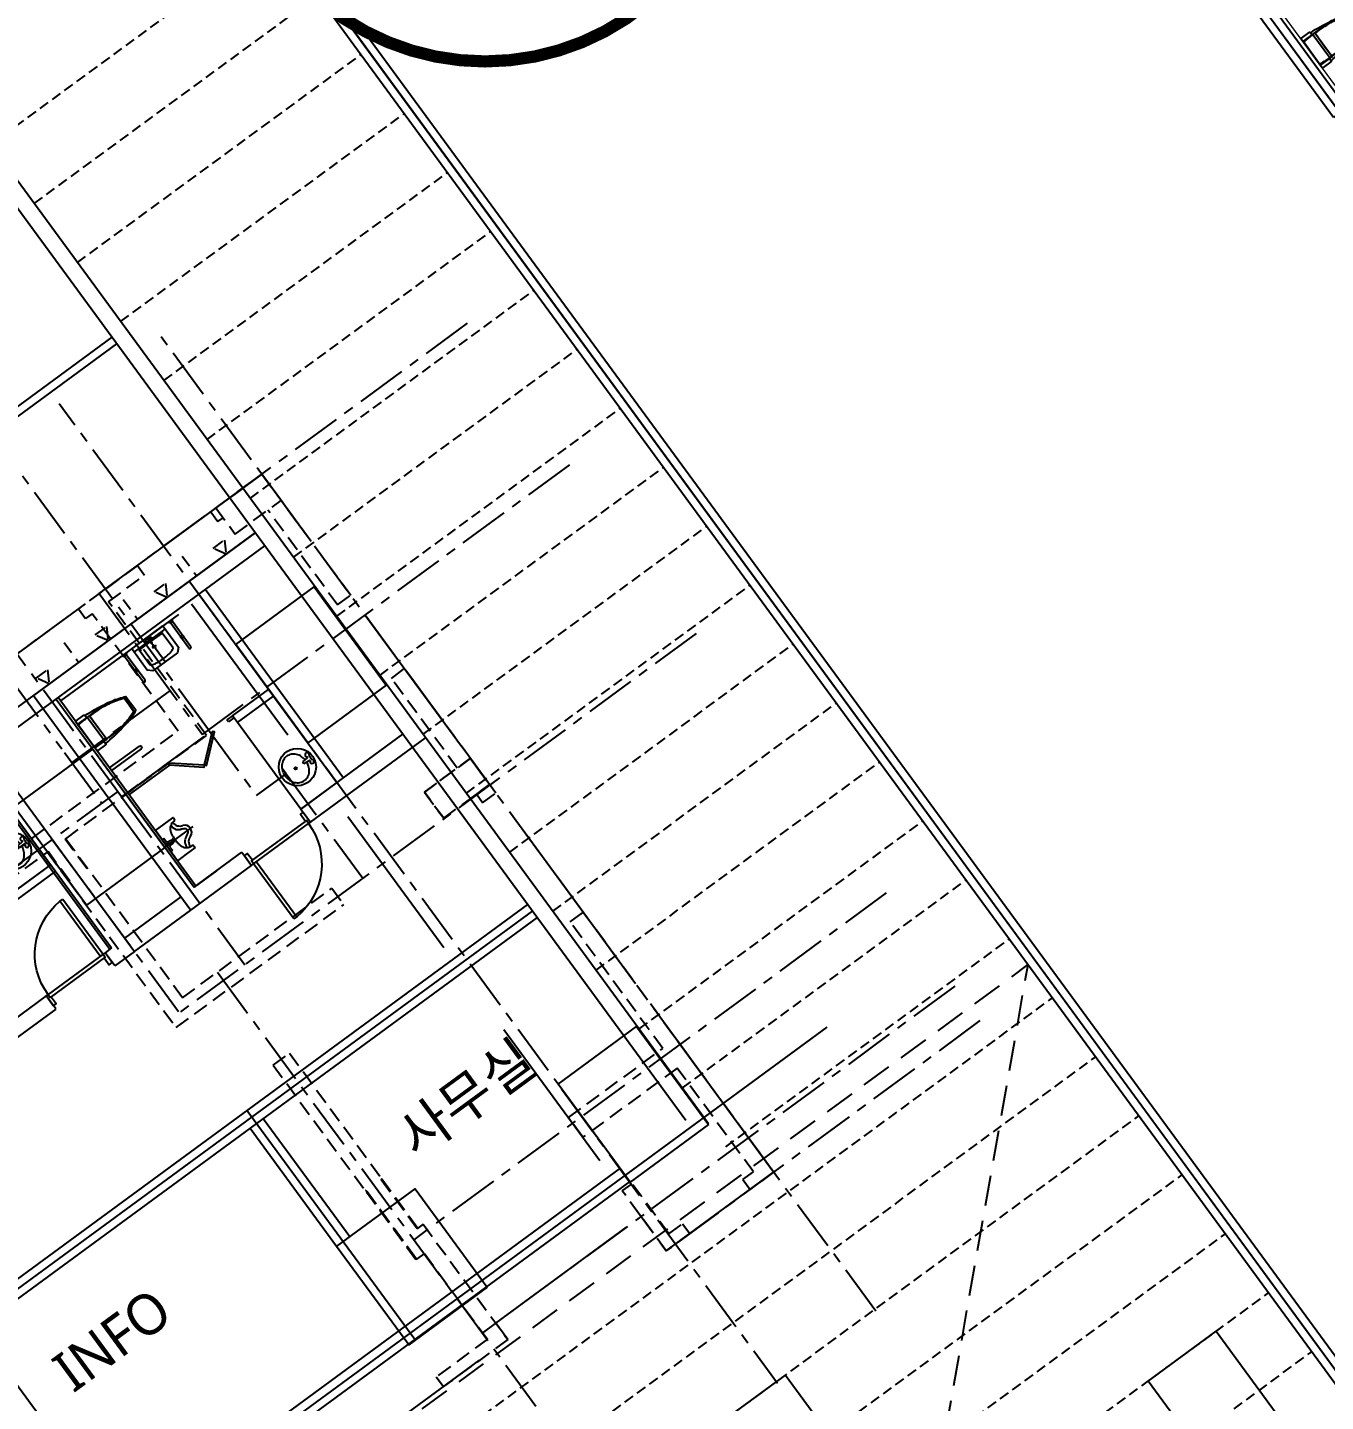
# Model space of a CAD drawing. Header units: millimetres. Extents: x 75184266 to 76346726, y -35077925 to -33679385.
# Drawn here: x 75341077 to 75357060, y -34886332 to -34869417 of the extents above; entities that cross this region are included whole.
import ezdxf
from ezdxf.enums import TextEntityAlignment as Align

# ---------------------------------------------------------------- set-up
doc = ezdxf.new("R2010")
doc.units = ezdxf.units.MM
doc.header["$LTSCALE"] = 50
doc.header["$MEASUREMENT"] = 0
doc.header["$PDMODE"] = 1
doc.header["$PDSIZE"] = -3
for name, pattern in [('CENTER', [2, 1.25, -0.25, 0.25, -0.25]), ('HIDDEN2', [0.1875, 0.125, -0.0625]), ('XR-지하3층$0$-HID', [2.5, 1.5, -1]), ('XR-지하3층$0$H', [1.3, 0.8, -0.5]), ('XR-지하3층$0$HIDDEN', [0.375, 0.25, -0.125])]:
    doc.linetypes.add(name, pattern=pattern)
doc.layers.get('0').update_dxf_attribs({"linetype": 'CONTINUOUS'})
doc.layers.get('Defpoints').update_dxf_attribs({"color": 51, "linetype": 'CONTINUOUS'})
for name, color, linetype in [('CEN', 1, 'CENTER'), ('XR-지하3층$0$1712-PL$0$DOOR', 4, 'CONTINUOUS'), ('XR-지하3층$0$CON', 2, 'CONTINUOUS'), ('XR-지하3층$0$hat', 8, 'CONTINUOUS'), ('XR-지하3층$0$W1', 3, 'CONTINUOUS'), ('XR-지하3층$0$XR-1F-PLAN$0$A-EQP1', 1, 'CONTINUOUS'), ('XR-지하3층$0$XR-1F-PLAN$0$A-FIN6', 6, 'CONTINUOUS'), ('XR-지하3층$0$XR-1F-PLAN$0$A-WAL3', 3, 'CONTINUOUS'), ('주차관제', 2, 'CONTINUOUS')]:
    doc.layers.add(name, color=color, linetype=linetype)
doc.layers.add('XR-지하3층$0$E1', color=4, linetype='CONTINUOUS', lineweight=13)
doc.layers.add('건축', color=8, linetype='CONTINUOUS', plot=False)
doc.styles.add('XR-지하3층$0$돋움', font='', dxfattribs={"width": 0.9})
doc.styles.add('XR-지하3층$0$맑은고딕', font='')
doc.styles.get('XR-지하3층$0$돋움').set_extended_font_data('Dotum')
doc.styles.get('XR-지하3층$0$맑은고딕').set_extended_font_data('Malgun Gothic')
doc.dimstyles.new('XR-지하3층$0$20110829_평면도_면적조정$0$std_style', dxfattribs={"dimscale": 400, "dimtxt": 3, "dimasz": 1, "dimexe": 1.5, "dimexo": 2, "dimgap": 1, "dimtad": 1, "dimtoh": 1, "dimdec": 0, "dimzin": 0, "dimdsep": 46, "dimtxsty": 'XR-지하3층$0$돋움', "dimblk": 'XR-지하3층$0$20110829_평면도_면적조정$0$01420DDOT01', "dimblk1": 'XR-지하3층$0$20110829_평면도_면적조정$0$01420DDOT01', "dimblk2": 'XR-지하3층$0$20110829_평면도_면적조정$0$01420DDOT01', "dimcen": 2.5, "dimdle": 8, "dimclrd": 256, "dimclre": 256, "dimclrt": 256, "dimadec": 0, "dimazin": 0, "dimtfac": 1, "dimtdec": 0, "dimtix": 1, "dimtmove": 2, "dimatfit": 3, "dimldrblk": 'XR-지하3층$0$20110829_평면도_면적조정$0$_ClosedBlank', "dimfxl": 1, "dimtolj": 1, "dimtzin": 0, "dimlwd": -1, "dimlwe": -1, "dimarcsym": 0})

# ---------------------------------------------------------------- blocks, each defined once
blk = doc.blocks.new('XR-지하3층$0$XR-1F-PLAN$0$좌변기')
at = {"layer": 'XR-지하3층$0$XR-1F-PLAN$0$A-EQP1'}
for points in [[(-544, 76), (-544, 111, 0.414214), (-554, 121), (-672, 121, 0.414214), (-682, 111), (-682, -319, 0.414214), (-672, -329), (-554, -329, 0.414214), (-544, -319), (-544, -284)], [(-544, 111, -0.030636), (-266, 76, -0.045977), (-84, 34, -0.042274), (0, 0), (0, -104)], [(-534, -281, 0.029867), (-268, -275, 0.046073), (-88, -233, 0.030504), (-29, -211, 0.291302), (-24, -202), (-23, -105), (-24, -8, 0.291302), (-29, 1, 0.030504), (-88, 23, 0.046073), (-268, 65, 0.029888), (-534, 71)], [(-544, -319, 0.030636), (-266, -284, 0.045977), (-84, -242, 0.042274), (0, -208), (0, -104)]]:
    blk.add_lwpolyline(points, format="xyb", dxfattribs=at)
blk.add_lwpolyline([(-502, -284), (-502, 76), (-682, 76), (-682, -284)], close=True, dxfattribs=at)
for points in [[(-667, 64, 0.336088), (-682, 48), (-682, -256, 0.369332), (-666, -273, 0.014927), (-534, -281), (-534, 71, 0.014968)], [(-496, 67, 0.408431), (-504, 58), (-505, -105), (-504, -268, 0.408431), (-496, -277, 0.024723), (-268, -270, 0.046051), (-89, -228, 0.030519), (-31, -206, 0.289645), (-29, -202), (-28, -105), (-29, -8, 0.289645), (-31, -4, 0.030519), (-89, 18, 0.046051), (-268, 60, 0.024723)]]:
    blk.add_lwpolyline(points, format="xyb", close=True, dxfattribs=at)
blk = doc.blocks.new('XR-지하3층$0$XR-1F-PLAN$0$A$C56F60109')
at = {"layer": 'Defpoints'}
blk.add_line((380, 375), (380, 0), dxfattribs=at)
at = {"layer": 'XR-지하3층$0$XR-1F-PLAN$0$A-EQP1'}
for p, q in [((15, 410), (15, 25)), ((45, 410), (45, 25)), ((715, 410), (715, 25)), ((745, 410), (745, 25)), ((380, 175), (380, 113)), ((0, 5), (0, 0)), ((10, 25), (50, 25)), ((10, 25), (10, 15)), ((10, 15), (50, 15)), ((50, 25), (50, 15)), ((60, 5), (60, 0)), ((618, 50), (143, 50)), ((350, 144), (412, 144)), ((700, 5), (700, 0)), ((750, 25), (710, 25)), ((710, 25), (710, 15)), ((750, 15), (710, 15)), ((750, 25), (750, 15)), ((760, 5), (760, 0))]:
    blk.add_line(p, q, dxfattribs=at)
blk.add_lwpolyline([(568, 375), (618, 325), (618, 0), (143, 0), (143, 325), (193, 375)], close=True, dxfattribs=at)
for points in [[(387, 66), (550, 66), (550, 288, 0.272815), (544, 300, 0.070145), (499, 317, 0.03268), (447, 325, 0.023671), (375, 328, 0.023671), (303, 325, 0.03268), (251, 317, 0.070145), (207, 300, 0.272815), (200, 288), (200, 66), (373, 66)], [(371, 17), (374, 87, -1), (386, 87), (389, 17, -0.414045), (380, 8, -0.414045), (371, 17)]]:
    blk.add_lwpolyline(points, format="xyb", dxfattribs=at)
for centre, radius in [((30, 249), 15), ((730, 249), 15), ((353, 34), 15.3), ((380, 144), 15), ((407, 34), 15.3)]:
    blk.add_circle(centre, radius, dxfattribs=at)
for centre, radius, start, end in [((30, 410), 15, 0, 180), ((730, 410), 15, 0, 180), ((10, 5), 10, 90, 180), ((50, 5), 10, 0, 90), ((710, 5), 10, 90, 180), ((750, 5), 10, 0, 90)]:
    blk.add_arc(centre, radius, start, end, dxfattribs=at)
blk = doc.blocks.new('XR-지하3층$0$XR-1F-PLAN$0$1LAVA01')
at = {"layer": 'XR-지하3층$0$XR-1F-PLAN$0$A-EQP1'}
for p, q in [((-29, -30), (29, -30)), ((-29, -58), (-26, -58)), ((-21, -63), (-14, -139)), ((-14, -139), (14, -139)), ((14, -139), (21, -63)), ((26, -58), (29, -58))]:
    blk.add_line(p, q, dxfattribs=at)
blk.add_lwpolyline([(-18, -100, 0.064435), (-72, -112, 0.091719), (-132, -146, 0.103599), (-172, -198, 0.113912), (-186, -258, 0.113912), (-172, -317, 0.103599), (-132, -369, 0.091719), (-72, -403, 0.084785), (0, -416, 0.084785), (72, -403, 0.091719), (132, -369, 0.103599), (172, -317, 0.113912), (186, -258, 0.113912), (172, -198, 0.103599), (132, -146, 0.091719), (72, -112, 0.064435), (18, -100, 0.084785)], format="xyb", dxfattribs=at)
for centre, radius in [((0, -230), 230), ((0, -258), 15)]:
    blk.add_circle(centre, radius, dxfattribs=at)
for centre, radius, start, end in [((-50, -44), 25, 34.0558, 325.9442), ((-26, -63), 5, 5.3909, 90), ((26, -63), 5, 90, 174.6091), ((50, -44), 25, 214.0558, 145.9442)]:
    blk.add_arc(centre, radius, start, end, dxfattribs=at)
blk = doc.blocks.new('XR-지하3층$0$A$C16E872A5')
at = {"layer": 'XR-지하3층$0$E1', "ltscale": 0.5}
blk.add_line((2257, 896, 0), (1547, 1864, 0), dxfattribs=at)
at = {"layer": 'XR-지하3층$0$hat', "ltscale": 0.5}
for p, q in [((557, 2539, 0), (613, 3223, 0)), ((250, 2957, 0), (920, 2805, 0)), ((979, 2724, 0), (1166, 1708, 0)), ((616, 2458, 0), (1529, 1974, 0))]:
    blk.add_line(p, q, dxfattribs=at)
at = {"layer": 'XR-지하3층$0$W1', "ltscale": 0.5}
for p, q in [((-1892, 1634, 0), (656, 3502, 0)), ((2577, 883, 0), (656, 3502, 0)), ((-1774, 1473, 0), (613, 3223, 0)), ((2297, 926, 0), (613, 3223, 0)), ((1085, 1649, 0), (170, 2898, 0)), ((1166, 1708, 0), (250, 2957, 0)), ((557, 2539, 0), (920, 2805, 0)), ((616, 2458, 0), (979, 2724, 0)), ((335, 1099, 0), (1529, 1974, 0)), ((418, 1036, 0), (1588, 1894, 0)), ((-1774, 1473, 0), (-1892, 1634, 0)), ((394, 1019, 0), (335, 1099, 0)), ((-3021, 806, 0), (-2941, 865, 0)), ((-1138, -1593, 0), (-2941, 865, 0)), ((-1181, -1873), (2577, 883)), ((-1138, -1593, 0), (2297, 926, 0)), ((-3102, 747, 0), (-3021, 806, 0)), ((-1181, -1873, 0), (-3102, 747, 0))]:
    blk.add_line(p, q, dxfattribs=at)
at = {"layer": 'XR-지하3층$0$W1', "ltscale": 0.5, "elevation": 0}
blk.add_lwpolyline([(418, 1036), (418, 1036), (394, 1019), (394, 1019)], dxfattribs=at)
at = {"layer": 'XR-지하3층$0$XR-1F-PLAN$0$A-EQP1'}
for p, q in [((-1051, 740), (-687, 244)), ((-663, 262), (-1027, 758)), ((-663, 262), (-687, 244)), ((-131, -464), (-155, -482)), ((-155, -482), (31, -736)), ((55, -718), (-131, -464))]:
    blk.add_line(p, q, dxfattribs=at)
at = {"layer": 'XR-지하3층$0$XR-1F-PLAN$0$A-EQP1', "linetype": 'Continuous', "elevation": 0}
blk.add_lwpolyline([(170, 2898), (1085, 1649), (641, 1324), (-274, 2573)], close=True, dxfattribs=at)
at = {"layer": 'XR-지하3층$0$XR-1F-PLAN$0$A-EQP1'}
for points in [[(418, 1036), (578, 819), (554, 801), (394, 1019)], [(1128, 68), (933, 335), (908, 317), (1104, 51)], [(31, -736), (-155, -482), (-131, -464), (55, -718)]]:
    blk.add_lwpolyline(points, dxfattribs=at)
at = {"layer": 'XR-지하3층$0$XR-1F-PLAN$0$A-EQP1', "extrusion": (-1.30356e-08, 1.77803e-08, 1), "elevation": 0}
blk.add_lwpolyline([(1094, 513), (564, 792), (578, 819), (1109, 539)], dxfattribs=at)
at = {"layer": 'XR-지하3층$0$XR-1F-PLAN$0$A-EQP1'}
blk.add_lwpolyline([(-1355, 517), (-1086, 150, 1), (-1054, 174), (-1323, 541)], format="xyb", dxfattribs=at)
for points in [[(-670, 233), (-258, 132), (-250, 161), (-663, 262)], [(-285, -292), (-258, 132), (-228, 130), (-255, -294)]]:
    blk.add_lwpolyline(points, close=True, dxfattribs=at)
at = {"layer": 'XR-지하3층$0$XR-1F-PLAN$0$A-EQP1', "extrusion": (-1.30356e-08, 1.77803e-08, 1)}
blk.add_arc((578, 819, 0), 600, 306.2469, 332.2616, dxfattribs=at)
at = {"layer": 'XR-지하3층$0$XR-1F-PLAN$0$A-FIN6'}
for p, q in [((-1147, 922, 0), (-2341, 47, 0)), ((-1147, 922), (-1027, 758)), ((-1027, 758), (-2180, -88)), ((-1098, -1563, 0), (-2198, -63))]:
    blk.add_line(p, q, dxfattribs=at)
at = {"layer": 'XR-지하3층$0$XR-1F-PLAN$0$A-WAL3', "ltscale": 5}
for p, q in [((-1154, 880, 0), (-2323, 23, 0)), ((-1154, 880), (-1069, 764)), ((-1069, 764), (-2238, -93))]:
    blk.add_line(p, q, dxfattribs=at)
at = {"layer": 'XR-지하3층$0$XR-1F-PLAN$0$A-EQP1', "linetype": 'Continuous', "rotation": 306.2469335668159}
for p in [(370, 2540, 0), (800, 1953, 0)]:
    blk.add_blockref('XR-지하3층$0$XR-1F-PLAN$0$1LAVA01', p, dxfattribs=at)
at = {"layer": 'XR-지하3층$0$XR-1F-PLAN$0$A-EQP1', "extrusion": (-1.30356e-08, 1.77803e-08, 1), "rotation": 216.2482564890808}
blk.add_blockref('XR-지하3층$0$XR-1F-PLAN$0$좌변기', (1416, 889, 0), dxfattribs=at)
at = {"layer": 'XR-지하3층$0$XR-1F-PLAN$0$A-EQP1', "rotation": 306.2475979094344}
blk.add_blockref('XR-지하3층$0$XR-1F-PLAN$0$좌변기', (-1259, -259), dxfattribs=at)
at = {"layer": 'XR-지하3층$0$XR-1F-PLAN$0$A-EQP1', "extrusion": (0, 0, -1), "zscale": -1, "rotation": 53.75306643318396}
blk.add_blockref('XR-지하3층$0$XR-1F-PLAN$0$A$C56F60109', (1172, -1463), dxfattribs=at)
blk = doc.blocks.new('XR-지하3층$0$A$C7F303786')
at = {"layer": 'XR-지하3층$0$E1', "ltscale": 0.5}
blk.add_line((-1370, -1607, 0), (-402, -897, 0), dxfattribs=at)
at = {"layer": 'XR-지하3층$0$hat', "ltscale": 0.5}
for p, q in [((691, 400, 0), (539, -269, 0)), ((192, 35, 0), (-292, -878, 0)), ((273, 94, 0), (957, 37, 0)), ((458, -328, 0), (-558, -515, 0))]:
    blk.add_line(p, q, dxfattribs=at)
at = {"layer": 'XR-지하3층$0$W1', "ltscale": 0.5}
for p, q in [((-4139, 1832, 0), (-1519, 3752, 0)), ((-1519, 3752, 0), (-1460, 3672, 0)), ((-3859, 1789, 0), (-1401, 3591, 0)), ((-1460, 3672, 0), (-1401, 3591, 0)), ((-3977, 1950, 0), (-1340, -1647, 0)), ((-4139, 1832), (-1383, -1926)), ((-617, -435, 0), (632, 481, 0)), ((-558, -515, 0), (691, 400, 0)), ((-1247, 256, 0), (-1167, 315, 0)), ((-1230, 232, 0), (-372, -937, 0)), ((-1167, 315, 0), (-292, -878, 0)), ((-1340, -1647, 0), (957, 37, 0)), ((192, 35, 0), (458, -328, 0)), ((273, 94, 0), (539, -269, 0)), ((-1383, -1926, 0), (1236, -6, 0))]:
    blk.add_line(p, q, dxfattribs=at)
at = {"layer": 'XR-지하3층$0$W1', "ltscale": 0.5, "elevation": 0}
blk.add_lwpolyline([(-1230, 232), (-1230, 232), (-1247, 256), (-1247, 256)], dxfattribs=at)
at = {"layer": 'XR-지하3층$0$XR-1F-PLAN$0$A-EQP1'}
for p, q in [((-1526, 1701), (-2022, 1338)), ((-2004, 1314), (-1508, 1677)), ((-2004, 1314), (-2022, 1338)), ((-2748, 806), (-3002, 619)), ((-2984, 595), (-2730, 781)), ((-2730, 781), (-2748, 806))]:
    blk.add_line(p, q, dxfattribs=at)
blk.add_lwpolyline([(-1749, 2006), (-2116, 1737, 1), (-2092, 1704), (-1725, 1974)], format="xyb", dxfattribs=at)
for points in [[(-2033, 1321), (-2134, 908), (-2105, 901), (-2004, 1314)], [(-2558, 936), (-2134, 908), (-2136, 878), (-2560, 906)]]:
    blk.add_lwpolyline(points, close=True, dxfattribs=at)
at = {"layer": 'XR-지하3층$0$XR-1F-PLAN$0$A-EQP1', "linetype": 'Continuous', "elevation": 0}
blk.add_lwpolyline([(632, 481), (-617, -435), (-942, 9), (307, 924)], close=True, dxfattribs=at)
at = {"layer": 'XR-지하3층$0$XR-1F-PLAN$0$A-EQP1'}
for points in [[(-3002, 619), (-2748, 806), (-2730, 781), (-2984, 595)], [(-1230, 232), (-1447, 72), (-1465, 97), (-1247, 256)], [(-2198, -477), (-1931, -282), (-1949, -258), (-2215, -453)]]:
    blk.add_lwpolyline(points, dxfattribs=at)
at = {"layer": 'XR-지하3층$0$XR-1F-PLAN$0$A-EQP1', "extrusion": (1.77803e-08, 1.30356e-08, 1), "elevation": 0}
blk.add_lwpolyline([(-1753, -444), (-1474, 86), (-1447, 72), (-1727, -459)], dxfattribs=at)
at = {"layer": 'XR-지하3층$0$XR-1F-PLAN$0$A-EQP1', "extrusion": (1.77803e-08, 1.30356e-08, 1)}
blk.add_arc((-1447, 72, 0), 600, 216.2469, 242.2616, dxfattribs=at)
at = {"layer": 'XR-지하3층$0$XR-1F-PLAN$0$A-FIN6'}
for p, q in [((-1344, 1797, 0), (-2219, 2991, 0)), ((-3829, 1748, 0), (-2329, 2848)), ((-1508, 1677), (-2354, 2830)), ((-1344, 1797), (-1508, 1677))]:
    blk.add_line(p, q, dxfattribs=at)
at = {"layer": 'XR-지하3층$0$XR-1F-PLAN$0$A-WAL3', "ltscale": 5}
for p, q in [((-1502, 1719), (-2359, 2888)), ((-1386, 1804, 0), (-2243, 2973, 0)), ((-1386, 1804), (-1502, 1719))]:
    blk.add_line(p, q, dxfattribs=at)
at = {"layer": 'XR-지하3층$0$W1', "ltscale": 0.5}
blk.add_blockref('XR-지하3층$0$A$C16E872A5', (2257, 1748, 0), dxfattribs=at)
at = {"layer": 'XR-지하3층$0$XR-1F-PLAN$0$A-EQP1', "rotation": 216.2475979094344}
blk.add_blockref('XR-지하3층$0$XR-1F-PLAN$0$좌변기', (-2525, 1910), dxfattribs=at)
at = {"layer": 'XR-지하3층$0$XR-1F-PLAN$0$A-EQP1', "extrusion": (0, 0, -1), "zscale": -1, "rotation": 143.753066433184}
blk.add_blockref('XR-지하3층$0$XR-1F-PLAN$0$A$C56F60109', (3729, 1822), dxfattribs=at)
at = {"layer": 'XR-지하3층$0$XR-1F-PLAN$0$A-EQP1', "linetype": 'Continuous', "rotation": 216.2469335668159}
for p in [(274, 281, 0), (-313, -150, 0)]:
    blk.add_blockref('XR-지하3층$0$XR-1F-PLAN$0$1LAVA01', p, dxfattribs=at)
at = {"layer": 'XR-지하3층$0$XR-1F-PLAN$0$A-EQP1', "extrusion": (1.77803e-08, 1.30356e-08, 1), "rotation": 126.2482564890807}
blk.add_blockref('XR-지하3층$0$XR-1F-PLAN$0$좌변기', (-1377, -766, 0), dxfattribs=at)
blk = doc.blocks.new('XR-지하3층$0$1712-PL$0$FSD1000')
at = {"layer": 'XR-지하3층$0$1712-PL$0$DOOR', "color": 9}
for p, q in [((25, -101, 0), (865, -101, 0)), ((40, -146, 0), (850, -146, 0))]:
    blk.add_line(p, q, dxfattribs=at)
at = {"layer": 'XR-지하3층$0$1712-PL$0$DOOR', "elevation": 0}
for points in [[(25, 739), (25, -101), (70, -101), (70, 739)], [(-5, -251), (-5, -101), (25, -101), (25, -146), (40, -146), (40, -251)], [(895, -251), (895, -101), (865, -101), (865, -146), (850, -146), (850, -251)]]:
    blk.add_lwpolyline(points, close=True, dxfattribs=at)
at = {"layer": 'XR-지하3층$0$1712-PL$0$DOOR', "color": 9}
blk.add_arc((25, -101, 0), 840, 360, 86.9291, dxfattribs=at)
blk = doc.blocks.new('XR-지하3층$0$A$C0D98130B')
at = {"layer": 'XR-지하3층$0$W1', "ltscale": 0.5}
for p, q in [((-2370, 1630, 0), (271, 3567, 0)), ((330, 3486, 0), (271, 3567, 0)), ((-2090, 1587, 0), (389, 3406, 0)), ((389, 3406, 0), (330, 3486, 0)), ((1797, 1487, 0), (389, 3406, 0)), ((1636, 1368, 0), (228, 3287, 0)), ((-2370, 1630, 0), (-134, -1418, 0)), ((-2090, 1587, 0), (-91, -1139, 0)), ((1796, 1486, 0), (1635, 1368, 0)), ((2329, 761, 0), (2168, 643, 0)), ((2507, 519, 0), (2329, 761, 0)), ((-134, -1418, 0), (2507, 519, 0)), ((-91, -1139, 0), (2227, 562, 0)), ((2227, 562, 0), (2168, 643, 0)), ((929, 354, 0), (848, 294, 0)), ((1284, -130, 0), (929, 354, 0)), ((1203, -189, 0), (848, 294, 0))]:
    blk.add_line(p, q, dxfattribs=at)
at = {"layer": 'XR-지하3층$0$W1', "ltscale": 100}
blk.add_line((-294, -862, 0), (-91, -1139, 0), dxfattribs=at)
at = {"layer": 'XR-지하3층$0$XR-1F-PLAN$0$A-EQP1'}
for p, q in [((364, 1589, 0), (1086, 2118, 0)), ((1103, 2094, 0), (382, 1565, 0)), ((970, 1996, 0), (952, 2020, 0)), ((414, 1588, 0), (396, 1612, 0)), ((13, 1331, 0), (243, 1500, 0)), ((261, 1476, 0), (31, 1307, 0)), ((31, 1307, 0), (13, 1331, 0)), ((-1208, 435, 0), (-712, 799, 0)), ((-695, 775, 0), (-1191, 411, 0)), ((-695, 775, 0), (-712, 799, 0))]:
    blk.add_line(p, q, dxfattribs=at)
at = {"layer": 'XR-지하3층$0$XR-1F-PLAN$0$A-EQP1', "elevation": 0}
for points in [[(941, 2003), (840, 1590), (869, 1583), (970, 1996)], [(416, 1618), (840, 1590), (838, 1561), (414, 1588)], [(-168, 1190), (-269, 777), (-239, 770), (-139, 1183)], [(-693, 805), (-269, 777), (-271, 747), (-695, 775)]]:
    blk.add_lwpolyline(points, close=True, dxfattribs=at)
blk.add_lwpolyline([(-1432, 740), (-1065, 1009, -1), (-1041, 977), (-1408, 707)], format="xyb", dxfattribs=at)
at = {"layer": 'XR-지하3층$0$XR-1F-PLAN$0$A-EQP1', "linetype": 'Continuous', "elevation": 0}
blk.add_lwpolyline([(-91, -1139), (1203, -189), (878, 254), (-416, -695)], close=True, dxfattribs=at)
at = {"layer": 'XR-지하3층$0$XR-1F-PLAN$0$A-FIN6'}
for p, q in [((-2061, 1546, 0), (-609, 2611, 0)), ((-585, 2629, 0), (-2036, 1564, 0)), ((237, 1458, 0), (-639, 2651, 0)), ((-84, -1097, 0), (-2066, 1604, 0)), ((382, 1565, 0), (237, 1458, 0)), ((-84, -1097, 0), (2209, 586, 0))]:
    blk.add_line(p, q, dxfattribs=at)
at = {"layer": 'XR-지하3층$0$XR-1F-PLAN$0$A-WAL3', "ltscale": 5}
for p, q in [((364, 1589, 0), (-494, 2758, 0)), ((243, 1500, 0), (-615, 2669, 0)), ((364, 1589, 0), (243, 1500, 0))]:
    blk.add_line(p, q, dxfattribs=at)
at = {"rotation": 126.293795718509}
blk.add_blockref('XR-지하3층$0$1712-PL$0$FSD1000', (2083, 587, 0), dxfattribs=at)
at = {"layer": 'XR-지하3층$0$XR-1F-PLAN$0$A-EQP1', "rotation": 306.2657939504788}
blk.add_blockref('XR-지하3층$0$XR-1F-PLAN$0$좌변기', (401, 2568, 0), dxfattribs=at)
at = {"layer": 'XR-지하3층$0$XR-1F-PLAN$0$A-EQP1', "extrusion": (0, 0, -1), "xscale": -1, "zscale": -1, "rotation": 143.734870406842}
blk.add_blockref('XR-지하3층$0$XR-1F-PLAN$0$A$C56F60109', (662, 2573, 0), dxfattribs=at)
at = {"layer": 'XR-지하3층$0$XR-1F-PLAN$0$A-EQP1', "xscale": -0.9999999999999996, "rotation": 216.2644652505396}
blk.add_blockref('XR-지하3층$0$XR-1F-PLAN$0$좌변기', (-1107, 1451, 0), dxfattribs=at)
at = {"layer": 'XR-지하3층$0$XR-1F-PLAN$0$A-EQP1', "linetype": 'Continuous', "extrusion": (-4.95176e-11, -5.53307e-11, -1), "zscale": -0.9999999999999998, "rotation": 143.7348703911819}
for p in [(-840, -394, 0), (-253, -824, 0)]:
    blk.add_blockref('XR-지하3층$0$XR-1F-PLAN$0$1LAVA01', p, dxfattribs=at)
blk = doc.blocks.new('XR-지하3층$0$XR-1F-PLAN$0$소변기')
at = {"layer": 'Defpoints'}
blk.add_line((230, -401), (230, 30), dxfattribs=at)
at = {"layer": 'XR-지하3층$0$XR-1F-PLAN$0$A-EQP1'}
for p, q in [((0, 0), (460, 0)), ((0, -135), (0, 0)), ((140, -25), (140, 0)), ((215, 0), (215, -50)), ((245, 0), (245, -50)), ((320, -25), (320, 0)), ((460, 0), (460, -135)), ((0, -265), (0, -135)), ((190, -25), (140, -25)), ((205, -40), (190, -25)), ((205, -65), (205, -40)), ((205, -110), (205, -105)), ((205, -105), (255, -105)), ((255, -110), (205, -110)), ((220, -95), (220, -105)), ((240, -95), (240, -105)), ((255, -40), (270, -25)), ((255, -65), (255, -40)), ((255, -105), (255, -110)), ((270, -25), (320, -25)), ((460, -135), (460, -265)), ((15, -270), (5, -270)), ((35, -270), (15, -270)), ((445, -270), (425, -270)), ((455, -270), (445, -270))]:
    blk.add_line(p, q, dxfattribs=at)
blk.add_circle((230, -70), 25, dxfattribs=at)
for centre, radius, start, end in [((143, -235), 94.2, 118.6105, 136.4862), ((159, -264), 127, 103.2516, 118.6105), ((175, -331), 196, 101.3099, 103.2516), ((445, -1683), 1575, 100.6246, 101.3099), ((208, -416), 286, 93.8141, 100.6246), ((217, -553), 423, 88.2147, 93.8141), ((243, -553), 423, 86.1859, 91.7853), ((252, -416), 286, 79.3754, 86.1859), ((15, -1683), 1575, 78.6901, 79.3754), ((285, -331), 196, 76.7484, 78.6901), ((301, -264), 127, 61.3895, 76.7484), ((317, -235), 94.2, 43.5138, 61.3895), ((5, -265), 5, 180, 225), ((5, -265), 5, 225, 270), ((35, -268), 2.35, 270, 315), ((21, -254), 21.6, 315, 329.491), ((21, -254), 21.7, 329.491, 5.2377), ((102, -247), 59.8, 163.9272, 185.2377), ((376, -325), 345, 159.444, 163.9272), ((45, -339), 109, 15.3921, 90), ((164, -246), 118, 151.7834, 159.444), ((124, -224), 72.1, 143.1301, 151.7834), ((55, -374), 184, 81.8699, 88.4784), ((164, -254), 122, 136.4862, 143.1301), ((69, -274), 83.4, 72.0591, 81.8699), ((-10, -519), 340, 66.0375, 72.0591), ((108, -253), 49.7, 50.2446, 66.0375), ((72, -296), 106, 39.8056, 50.2446), ((217, -292), 69.7, 195.3921, 280.5971), ((66, -302), 114, 29.774, 39.8056), ((-6, -343), 197, 24.0061, 29.774), ((457, -137), 310, 204.0061, 208.6056), ((383, -177), 225, 208.6056, 213.6901), ((317, -221), 147, 213.6901, 219.9871), ((215, -307), 12.9, 219.9871, 258.6901), ((223, -265), 55.1, 258.6901, 277.125), ((243, -292), 69.7, 259.4029, 344.6079), ((237, -265), 55.1, 262.875, 281.3099), ((245, -307), 12.9, 281.3099, 320.0129), ((143, -221), 147, 320.0129, 326.3099), ((77, -177), 225, 326.3099, 331.3944), ((3, -137), 310, 331.3944, 335.9939), ((466, -343), 197, 150.226, 155.9939), ((394, -302), 114, 140.1944, 150.226), ((388, -296), 106, 129.7554, 140.1944), ((415, -339), 109, 90, 164.6079), ((352, -253), 49.7, 113.9625, 129.7554), ((470, -519), 340, 107.9409, 113.9625), ((391, -274), 83.4, 98.1301, 107.9409), ((405, -374), 184, 91.5216, 98.1301), ((296, -254), 122, 36.8699, 43.5138), ((336, -224), 72.1, 28.2166, 36.8699), ((296, -246), 118, 20.556, 28.2166), ((84, -325), 345, 16.0728, 20.556), ((358, -247), 59.8, 354.7623, 16.0728), ((439, -254), 21.7, 174.7623, 210.509), ((439, -254), 21.6, 210.509, 225), ((425, -268), 2.35, 225, 270), ((455, -265), 5, 270, 315), ((455, -265), 5, 315, 0)]:
    blk.add_arc(centre, radius, start, end, dxfattribs=at)
blk = doc.blocks.new('XR-지하3층$0$A$C21396D0C')
at = {"layer": 'XR-지하3층$0$W1', "ltscale": 0.5}
for p, q in [((-865, 1949, 0), (-3597, -55, 0)), ((-1559, 1192, 0), (140, -1127, 0)), ((-1478, 1251, 0), (221, -1068, 0)), ((-1144, -305, 0), (-701, 20, 0)), ((-3597, -55, 0), (-1660, -2696, 0)), ((-3318, -98, 0), (-1617, -2416, 0)), ((-1085, -386, 0), (-642, -61, 0)), ((-1085, -386, 0), (-1144, -305, 0)), ((-303, -1452, 0), (953, -531, 0)), ((-185, -1613, 0), (1226, -578, 0)), ((-303, -1452, 0), (-185, -1613, 0)), ((-1617, -2416, 0), (-1029, -1985, 0)), ((-1029, -1985, 0), (-910, -2146, 0)), ((-1660, -2696, 0), (-910, -2146, 0))]:
    blk.add_line(p, q, dxfattribs=at)
at = {"layer": 'XR-지하3층$0$W1', "ltscale": 100}
blk.add_line((-1341, -2213, 0), (-1617, -2416, 0), dxfattribs=at)
at = {"layer": 'XR-지하3층$0$XR-1F-PLAN$0$A-EQP1'}
for p, q in [((-1144, -305, 0), (-1214, -356, 0)), ((-1127, -329, 0), (-1196, -380, 0)), ((-1196, -380, 0), (-1214, -356, 0)), ((-2436, -1251, 0), (-1940, -888, 0)), ((-1922, -912, 0), (-2418, -1275, 0)), ((-1922, -912, 0), (-1940, -888, 0))]:
    blk.add_line(p, q, dxfattribs=at)
at = {"layer": 'XR-지하3층$0$XR-1F-PLAN$0$A-EQP1', "linetype": 'Continuous', "elevation": 0}
blk.add_lwpolyline([(-642, -61), (141, -1127), (-303, -1452), (-1085, -386)], close=True, dxfattribs=at)
at = {"layer": 'XR-지하3층$0$XR-1F-PLAN$0$A-EQP1', "elevation": 0}
for points in [[(-1395, -497), (-1496, -910), (-1467, -917), (-1366, -504)], [(-1920, -882), (-1496, -910), (-1498, -940), (-1922, -912)]]:
    blk.add_lwpolyline(points, close=True, dxfattribs=at)
blk.add_lwpolyline([(-2659, -947), (-2292, -678, -1), (-2269, -710), (-2636, -979)], format="xyb", dxfattribs=at)
at = {"layer": 'XR-지하3층$0$XR-1F-PLAN$0$A-FIN6'}
for p, q in [((-1811, 942, 0), (-3263, -122, 0)), ((-1595, -2400, 0), (-3293, -81, 0))]:
    blk.add_line(p, q, dxfattribs=at)
at = {"layer": 'XR-지하3층$0$XR-1F-PLAN$0$A-EQP1', "extrusion": (0, 0, -1), "xscale": -1, "zscale": -1, "rotation": 143.7766747445887}
blk.add_blockref('XR-지하3층$0$XR-1F-PLAN$0$A$C56F60109', (1888, 886, 0), dxfattribs=at)
at = {"layer": 'XR-지하3층$0$XR-1F-PLAN$0$A-EQP1', "xscale": -0.9999999999999994, "rotation": 216.2226609127928}
blk.add_blockref('XR-지하3층$0$XR-1F-PLAN$0$좌변기', (-2334, -236, 0), dxfattribs=at)
at = {"layer": 'XR-지하3층$0$XR-1F-PLAN$0$A-EQP1', "linetype": 'Continuous', "rotation": 306.2651296065258}
blk.add_blockref('XR-지하3층$0$XR-1F-PLAN$0$1LAVA01', (-161, -800, 0), dxfattribs=at)
at = {"layer": 'XR-지하3층$0$XR-1F-PLAN$0$A-EQP1', "linetype": 'Continuous', "extrusion": (-3e-16, -2e-15, -1), "xscale": -1, "rotation": 233.8184790098959}
blk.add_blockref('XR-지하3층$0$XR-1F-PLAN$0$소변기', (1823, -2088, 0), dxfattribs=at)
blk = doc.blocks.new('XR-지하3층$0$20110829_평면도_면적조정$0$01420DDOT01')
blk.add_line((-1.5, 0), (1.5, 0))
at = {"const_width": 0.5}
blk.add_lwpolyline([(-0.25, 0, 1), (0.25, 0, 1)], format="xyb", close=True, dxfattribs=at)
blk = doc.blocks.new('*D194')
at = {"layer": 'Defpoints', "color": 0, "transparency": 16777216}
for p in [(75346480, -34817058), (75352389, -34825118, 0), (75283594, -34875554, 0)]:
    blk.add_point(p, dxfattribs=at)
at = {"layer": '건축'}
for p, q in [((75351916, -34824473), (75346125, -34816574)), ((75278008, -34867258), (75346157, -34817295)), ((75283121, -34874909), (75277331, -34867011))]:
    blk.add_line(p, q, dxfattribs=at)
at = {"layer": '건축', "xscale": 400, "yscale": 400, "zscale": 400}
for p, rotation in [((75346480, -34817058), 36.24693456144445), ((75277686, -34867495), 216.2469345614445)]:
    blk.add_blockref('XR-지하3층$0$20110829_평면도_면적조정$0$01420DDOT01', p, dxfattribs=dict(at, rotation=rotation))
at = {"layer": '건축', "insert": (75311313, -34841227), "char_height": 1800, "attachment_point": 5, "rotation": 36.2469, "style": 'XR-지하3층$0$돋움'}
blk.add_mtext('\\A1;85302', dxfattribs=at)
blk = doc.blocks.new('XR-지하3층$0$20110829_평면도_면적조정$0$_ClosedBlank')
at = {"color": 0, "linetype": 'ByBlock', "lineweight": -2}
for p, q in [((-1, 0.167), (0, 0)), ((-1, 0.167), (-1, -0.167)), ((0, 0), (-1, -0.167))]:
    blk.add_line(p, q, dxfattribs=at)
blk = doc.blocks.new('XR-지하3층$0$기둥 0620')
at = {"layer": 'XR-지하3층$0$CON', "ltscale": 0.5}
blk.add_lwpolyline([(-600, 0), (600, 0), (600, 1500), (-600, 1500)], close=True, dxfattribs=at)

msp = doc.modelspace()

# ---------------------------------------------------------------- linework, layer by layer
at = {"layer": 'CEN', "ltscale": 10}
for p, q in [((75341958.9, -34876386, 0), (75343230.7, -34878119.5, 0)), ((75340838.2, -34877394.2, 0), (75341499, -34878294.9, 0)), ((75343230.7, -34878119.5, 0), (75344024.9, -34877536.9, 0)), ((75341533.2, -34878341.6, 0), (75341991.7, -34878966.5, 0)), ((75340298.4, -34885238, 0), (75344216.9, -34890579.1, 0))]:
    msp.add_line(p, q, dxfattribs=at)
at = {"layer": 'CEN', "ltscale": 10, "elevation": 0}
for points in [[(75341958.9, -34876386), (75346503.1, -34873052.2)], [(75351521.8, -34885219.9), (75342676.3, -34873162.9)], [(75344024.9, -34877536.9), (75341466.9, -34874050.2)], [(75343307.3, -34878063.3), (75340749.3, -34874576.6)], [(75344024.9, -34877536.9), (75347774.9, -34874785.7)], [(75342236.5, -34878886.1), (75339660.8, -34875375.2)], [(75341785.5, -34876513.2), (75336233.2, -34880586.6)], [(75349309.9, -34876878), (75342947.5, -34881545.7)], [(75342834.3, -34877579.3), (75341624.9, -34878466.6)], [(75348079.8, -34883064), (75344024.9, -34877536.9)], [(75343307.3, -34878063.3), (75343898.8, -34878869.6)], [(75343248.4, -34878143.7), (75342236.5, -34878886.1)], [(75343898.8, -34878869.6), (75344261.6, -34878603.4)], [(75344261.6, -34878603.4), (75344214.3, -34878538.9)], [(75344261.6, -34878603.4), (75345205.1, -34879889.5)], [(75342189.2, -34878821.6), (75341382.9, -34879413.1)], [(75342236.5, -34878886.1), (75343753.8, -34880954.2)], [(75341382.9, -34879413.1), (75340741.8, -34879883.5)], [(75341382.9, -34879413.1), (75342947.5, -34881545.7)], [(75351652.4, -34880070.9), (75345834.2, -34884339.3)], [(75343417.8, -34881045.7), (75348244.3, -34887624.5)], [(75352495.3, -34881219.9), (75346677.1, -34885488.3)], [(75352805.8, -34881643.2), (75348942.9, -34884477.2)], [(75347654, -34882483.6), (75350312.4, -34886107.2)]]:
    msp.add_lwpolyline(points, dxfattribs=at)
at = {"layer": '건축', "ltscale": 100}
for p, q in [((75338556.1, -34860540.2), (75367788.4, -34900412.5)), ((75349464.6, -34882913.8, 0), (75338200.6, -34867548.4, 0)), ((75349185.1, -34882870.8, 0), (75338157.7, -34867828.2, 0)), ((75336763.9, -34880858.4, 0), (75343881.8, -34875636.5, 0)), ((75336882.2, -34881019.7, 0), (75344000.1, -34875797.8, 0)), ((75342275, -34880629, 0), (75342968.4, -34880120.3, 0)), ((75340005.7, -34885518.4, 0), (75347237, -34880213.3, 0)), ((75342393.3, -34880790.2, 0), (75343086.7, -34880281.5, 0)), ((75340077.1, -34885714, 0), (75347355.3, -34880374.5, 0)), ((75337135.3, -34891834.9, 0), (75350925.3, -34881724.7, 0))]:
    msp.add_line(p, q, dxfattribs=at)
at = {"layer": '건축', "ltscale": 0.5}
for p, q in [((75339252.7, -34861321.2), (75367869, -34900353.4)), ((75339564.4, -34862084.7), (75367707.7, -34900471.6)), ((75352681, -34864247.9), (75360840.5, -34875377.2)), ((75340064.8, -34885599.1, 0), (75347296.1, -34880293.9, 0)), ((75345847.5, -34885567.5, 0), (75343780.1, -34882749.4, 0)), ((75345045.4, -34884305.1, 0), (75343979, -34882851.5, 0)), ((75344884.2, -34884423.4, 0), (75343817.8, -34882969.8, 0)), ((75341709.2, -34888355.5, 0), (75348381.1, -34883460.7, 0)), ((75341827.5, -34888516.7, 0), (75348499.4, -34883622, 0))]:
    msp.add_line(p, q, dxfattribs=at)
at = {"layer": '건축', "linetype": 'XR-지하3층$0$HIDDEN', "ltscale": 10}
for p, q in [((75340627.6, -34870859.1, 0), (75344121, -34868298.2, 0)), ((75341159.7, -34871584.9, 0), (75344653.1, -34869024, 0)), ((75341691.8, -34872310.8, 0), (75345185.2, -34869749.9, 0)), ((75342223.9, -34873036.7, 0), (75345717.3, -34870475.7, 0)), ((75342756, -34873762.5, 0), (75346249.4, -34871201.6, 0)), ((75343288.1, -34874488.4, 0), (75346781.5, -34871927.5, 0)), ((75343822.4, -34875212.6, 0), (75347313.6, -34872653.3, 0)), ((75344354.2, -34875938.7, 0), (75347845.7, -34873379.2, 0)), ((75344886.1, -34876664.7, 0), (75348377.8, -34874105, 0)), ((75345418.4, -34877390.4, 0), (75348909.9, -34874830.9, 0)), ((75345950.3, -34878116.4, 0), (75349442, -34875556.7, 0)), ((75346482.7, -34878842.1, 0), (75349974.1, -34876282.6, 0)), ((75347015, -34879567.8, 0), (75350506.3, -34877008.4, 0)), ((75347546.9, -34880293.8, 0), (75351038.4, -34877734.3, 0)), ((75348078.7, -34881019.9, 0), (75351570.5, -34878460.1, 0)), ((75348611.1, -34881745.5, 0), (75352102.6, -34879186, 0)), ((75349143.4, -34882471.2, 0), (75352634.7, -34879911.8, 0)), ((75349675.8, -34883196.8, 0), (75353166.8, -34880637.7, 0)), ((75340794.3, -34890823.6, 0), (75353698.9, -34881363.6, 0)), ((75341326.7, -34891549.2, 0), (75354231, -34882089.4, 0)), ((75341859.1, -34892274.9, 0), (75354763.1, -34882815.3, 0)), ((75342391.4, -34893000.5, 0), (75355295.2, -34883541.1, 0)), ((75342923.8, -34893726.2, 0), (75355827.3, -34884267, 0)), ((75343456.2, -34894451.9, 0), (75356359.4, -34884992.8, 0)), ((75343988.5, -34895177.5, 0), (75356891.5, -34885718.7, 0))]:
    msp.add_line(p, q, dxfattribs=at)
at = {"layer": '건축'}
for p, q in [((75338915.2, -34875581, 0), (75342118.6, -34873229.1, 0)), ((75338974.4, -34875661.6, 0), (75342177.8, -34873309.7, 0))]:
    msp.add_line(p, q, dxfattribs=at)
at = {"layer": '건축', "linetype": 'HIDDEN2', "ltscale": 30}
for p, q in [((75343438.4, -34875300.6, 0), (75343962.5, -34874916.1, 0)), ((75343962.5, -34874916.1, 0), (75344110.4, -34875117.6, 0)), ((75343333.6, -34875377.4, 0), (75343422.3, -34875498.4, 0)), ((75342430.6, -34876040, 0), (75342519.3, -34876160.9, 0)), ((75341987.1, -34876365.3, 0), (75341704.9, -34876572.3, 0)), ((75344895.6, -34876526, 0), (75345056.8, -34876407.7, 0)), ((75344895.6, -34876526, 0), (75345056.8, -34876407.7, 0)), ((75341704.9, -34876572.3, 0), (75341793.6, -34876693.3, 0)), ((75345558.1, -34877429, 0), (75345719.3, -34877310.7, 0)), ((75340675.5, -34879733.6, 0), (75342933.1, -34878077.4, 0)), ((75341549, -34879402.8, 0), (75343282.6, -34878131.1, 0)), ((75345965.3, -34878829.4, 0), (75346529.7, -34878415.4, 0)), ((75346618.5, -34878536.3, 0), (75346766.3, -34878737.9, 0)), ((75346201.9, -34879151.9, 0), (75346766.3, -34878737.9, 0)), ((75346682, -34878961, 0), (75346843.2, -34878842.7, 0)), ((75340823.4, -34879935.2, 0), (75341323.3, -34879568.5, 0)), ((75342986.4, -34881362.1, 0), (75341815.2, -34879765.7, 0)), ((75341589.5, -34879931.3, 0), (75342908.5, -34881729.3, 0)), ((75342986.4, -34881362.1, 0), (75344824.8, -34880013.4, 0)), ((75342908.5, -34881729.3, 0), (75344972.6, -34880215, 0)), ((75347758.6, -34880428.4, 0), (75347919.8, -34880310.1, 0)), ((75344103.7, -34882192, 0), (75345239.5, -34883740, 0)), ((75344305.3, -34882044.1, 0), (75345441, -34883592.2, 0)), ((75349886.2, -34883599.1, 0), (75350015.2, -34883504.4, 0)), ((75348401.6, -34883739.4, 0), (75348522.6, -34883650.7, 0)), ((75349886.2, -34883599.1, 0), (75349974.9, -34883720, 0)), ((75348543.6, -34883932.9, 0), (75348632.3, -34884053.9, 0)), ((75345949.2, -34884149.5, 0), (75346990.3, -34885568.6, 0)), ((75348975.1, -34884267.5, 0), (75349144.4, -34884143.3, 0)), ((75349144.4, -34884143.3, 0), (75349233.1, -34884264.2, 0)), ((75345965.4, -34884509.7, 0), (75346740.3, -34885566, 0)), ((75346740.3, -34885566, 0), (75346111.4, -34886027.4, 0)), ((75346990.3, -34885568.6, 0), (75346200.1, -34886148.3, 0)), ((75346111.4, -34886027.4, 0), (75346200.1, -34886148.3, 0))]:
    msp.add_line(p, q, dxfattribs=at)
at = {"layer": '건축', "linetype": 'XR-지하3층$0$-HID', "ltscale": 2}
for p, q in [((75342981.7, -34875924.9, 0), (75343159.2, -34876166.8, 0)), ((75342255.7, -34876456.9, 0), (75342433.2, -34876698.7, 0)), ((75341529.7, -34876988.8, 0), (75341707.2, -34877230.7, 0))]:
    msp.add_line(p, q, dxfattribs=at)
at = {"layer": '건축', "linetype": 'XR-지하3층$0$HIDDEN', "ltscale": 30}
for p, q in [((75340494.1, -34890414.3, 0), (75353398.2, -34880953.7)), ((75349546.2, -34902753), (75353398.3, -34880953.6))]:
    msp.add_line(p, q, dxfattribs=at)
at = {"layer": '건축', "ltscale": 0.5}
msp.add_lwpolyline([(75414201.7, -34962198.5), (75414116.7, -34962260.8), (75408974.8, -34955247.3), (75408934.6, -34955276.9), (75407426.2, -34953220.9), (75406907, -34953601.7), (75367809.3, -34900273.2), (75367729.2, -34900331.8), (75339172, -34861380.4), (75346591, -34855941.2), (75357179.5, -34870383.7), (75362824.9, -34866244.9), (75366426.7, -34871157.7), (75361023.3, -34875119.2), (75360700.7, -34875355.7), (75389495.4, -34914631.1), (75388124.4, -34915636.3), (75435545.1, -34980317.2), (75435625.8, -34980258.1), (75435861.1, -34980579.1), (75430538.4, -34984481.5), (75414201.7, -34962198.5)], dxfattribs=at)
at = {"layer": '건축', "linetype": 'XR-지하3층$0$H', "ltscale": 50, "elevation": 0}
for points in [[(75343098.6, -34876511), (75348942.9, -34884477.2), (75350265.2, -34883507.1), (75343962.5, -34874916.1), (75336286.7, -34880547.4), (75337026.1, -34881555.2), (75335498.1, -34882676.2), (75335039.7, -34882051.3), (75333329.6, -34883305.9), (75331821.2, -34881249.9), (75327386.6, -34884503.2), (75327894.2, -34885195.2), (75327291.3, -34885637.5), (75327229.3, -34885696.9), (75325800.9, -34884205.6), (75326757.8, -34883289.1), (75321321, -34877612.8), (75320454.4, -34878442.8), (75317749.8, -34875619.1)], [(75340275.2, -34906322.8), (75338393.6, -34902895.3), (75338393.6, -34902895.3), (75339445.5, -34902317.8), (75335663.1, -34895427.8), (75334501.6, -34896065.4), (75333507.9, -34894255.2), (75333583.2, -34894213.9), (75336851.7, -34891815.9), (75337123.8, -34892186.8), (75342114.8, -34888525.3), (75342410.5, -34888928.5), (75346990.3, -34885568.6), (75346842.4, -34885367), (75348632.3, -34884053.9), (75348780.2, -34884255.4)]]:
    msp.add_lwpolyline(points, dxfattribs=at)
at = {"layer": '건축', "linetype": 'HIDDEN2', "ltscale": 30, "elevation": 0}
for points in [[(75343962.5, -34874916.1), (75343333.6, -34875377.4)], [(75345056.8, -34876407.7), (75343962.5, -34874916.1)], [(75344895.6, -34876526), (75344037.9, -34875356.9)], [(75343422.3, -34875498.4), (75343486.8, -34875451.1)], [(75342430.6, -34876040), (75341987.1, -34876365.3)], [(75342075.8, -34876486.2), (75342519.3, -34876160.9)], [(75343282.6, -34878131.1), (75342075.8, -34876486.2)], [(75341874.3, -34876634.1), (75341793.6, -34876693.3)], [(75342933.1, -34878077.4), (75341874.3, -34876634.1)], [(75346368.5, -34878533.7), (75345558.1, -34877429)], [(75346843.2, -34878842.7), (75345719.3, -34877310.7)], [(75346524.5, -34878915.3), (75346766.3, -34878737.9)], [(75346201.9, -34879151.9), (75345965.3, -34878829.4)], [(75346682, -34878961), (75346605.1, -34878856.2)], [(75341815.2, -34879765.7), (75341807.2, -34879771.6), (75341541, -34879408.8), (75341549, -34879402.8)], [(75341589.5, -34879931.3), (75341597.5, -34879925.4), (75341331.3, -34879562.5), (75341323.3, -34879568.5)], [(75344824.8, -34880013.4), (75344972.6, -34880215)], [(75344824.8, -34880013.4), (75344972.6, -34880215)], [(75349357.2, -34882269.4), (75347919.8, -34880310.1)], [(75348900.2, -34881984.6), (75347758.6, -34880428.4)], [(75349077.6, -34882226.5), (75347916.6, -34883078.3), (75347739.1, -34882836.4), (75348900.2, -34881984.6)], [(75350265.2, -34883507.1), (75349179.8, -34882027.5)], [(75344103.7, -34882192), (75344305.3, -34882044.1)], [(75350015.2, -34883504.4), (75349077.6, -34882226.5)], [(75350265.2, -34883507.1), (75349974.9, -34883720)], [(75345441, -34883592.2), (75345433, -34883598.1), (75345876.6, -34884202.8), (75345884.7, -34884196.9)], [(75348975.1, -34884267.5), (75348522.6, -34883650.7)], [(75345868.6, -34884580.7), (75345247.5, -34883734.1), (75345239.5, -34883740)], [(75348942.9, -34884477.2), (75348401.6, -34883739.4)], [(75345949.2, -34884149.5), (75345884.7, -34884196.9)], [(75349233.1, -34884264.2), (75348942.9, -34884477.2)], [(75345965.4, -34884509.7), (75345868.6, -34884580.7)]]:
    msp.add_lwpolyline(points, dxfattribs=at)
for points in [[(75343962.5, -34874916.1), (75343398.1, -34875330.1), (75343634.7, -34875652.6), (75344199.1, -34875238.6)], [(75346529.7, -34878415.4), (75345965.3, -34878829.4), (75346201.9, -34879151.9), (75346766.3, -34878737.9)], [(75341815.2, -34879765.7), (75341807.2, -34879771.6), (75341541, -34879408.8), (75341549, -34879402.8)], [(75341589.5, -34879931.3), (75341597.5, -34879925.4), (75341331.3, -34879562.5), (75341323.3, -34879568.5)], [(75345884.7, -34884196.9), (75345876.6, -34884202.8), (75345433, -34883598.1), (75345441, -34883592.2)], [(75345868.6, -34884580.7), (75345860.6, -34884586.6), (75345239.5, -34883740), (75345247.5, -34883734.1)]]:
    msp.add_lwpolyline(points, close=True, dxfattribs=at)
at = {"layer": '건축', "linetype": 'XR-지하3층$0$-HID', "ltscale": 2, "elevation": 0}
for points in [[(75343503, -34875728.5), (75343521.9, -34875900.5), (75343363.5, -34875830.9), (75343503, -34875728.5)], [(75342777.1, -34876260.5), (75342796, -34876432.5), (75342637.6, -34876362.8), (75342777.1, -34876260.5)], [(75342051.1, -34876792.4), (75342070, -34876964.4), (75341911.6, -34876894.8), (75342051.1, -34876792.4)], [(75341325.1, -34877324.4), (75341344.1, -34877496.4), (75341185.6, -34877426.7), (75341325.1, -34877324.4)]]:
    msp.add_lwpolyline(points, dxfattribs=at)
at = {"layer": '건축', "ltscale": 0.5, "elevation": 0}
for points in [[(75354877.1, -34886079.5), (75355712.7, -34885466.9), (75356777, -34886918.6), (75355941.3, -34887531.2)], [(75349425.9, -34886727.8), (75350410.5, -34886006), (75351474.7, -34887457.7), (75350490.2, -34888179.5)]]:
    msp.add_lwpolyline(points, close=True, dxfattribs=at)
at = {"layer": '주차관제', "ltscale": 0.5, "const_width": 150}
msp.add_lwpolyline([(75343586.3, -34866709.6, 1), (75349836.3, -34866709.6, 1)], format="xyb", close=True, dxfattribs=at)

# ---------------------------------------------------------------- block references
at = {"layer": '건축', "ltscale": 0.5, "xscale": -1}
for name, p, rotation in [('XR-지하3층$0$A$C7F303786', (75356418.4, -34868270.2, 0), 342.4938674236086), ('XR-지하3층$0$A$C0D98130B', (75340158, -34879542.6, 0), 162.5302592067204)]:
    msp.add_blockref(name, p, dxfattribs=dict(at, rotation=rotation))
at = {"layer": '건축', "ltscale": 0.5}
msp.add_blockref('XR-지하3층$0$A$C21396D0C', (75344746.8, -34877585.6, 0), dxfattribs=at)
at = {"layer": '건축', "extrusion": (0, 0, -1), "zscale": -0.9999999999999999, "rotation": 323.7340696020777}
for p in [(-75345012, -34877866.8, 0), (-75342286.2, -34879866.6, 0), (-75348981.1, -34883278, 0), (-75346255.2, -34885277.9, 0)]:
    msp.add_blockref('XR-지하3층$0$기둥 0620', p, dxfattribs=at)
at = {"layer": '건축', "xscale": -1, "rotation": 216.2651262644106}
msp.add_blockref('XR-지하3층$0$1712-PL$0$FSD1000', (75343900.4, -34879810.1, 0), dxfattribs=at)

# ---------------------------------------------------------------- texts
at = {"layer": '건축', "style": 'XR-지하3층$0$맑은고딕'}
for s, p in [('사무실', (75346476.2, -34882591.9, 0)), ('INFO', (75342121.9, -34885570.9, 0))]:
    msp.add_text(s, height=500, rotation=36.24693, dxfattribs=at).set_placement(p, align=Align.MIDDLE_CENTER)

# ---------------------------------------------------------------- dimensions: what is measured, and where the dimension line sits
at = {"layer": '건축'}
dim = msp.add_linear_dim(base=(75346479.7, -34817058.3), p1=(75283594.5, -34875554, 0), p2=(75352388.5, -34825117.8, 0), angle=36.24693, dimstyle='XR-지하3층$0$20110829_평면도_면적조정$0$std_style', override={"dimtxt": 4.5}, dxfattribs=at)
dim.commit()
dim.dimension.update_dxf_attribs({"geometry": '*D194', "text_midpoint": (75311313.3, -34841227)})

doc.saveas('drawing.dxf')
